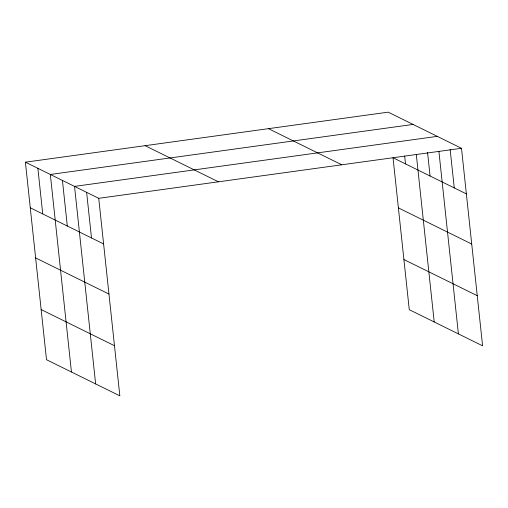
<?xml version="1.0" encoding="UTF-8"?>
<svg xmlns="http://www.w3.org/2000/svg" width="508" height="508" viewBox="0 0 508 508"><rect width="100%" height="100%" fill="white"/><g stroke="black" fill="none" stroke-linecap="round" stroke-linejoin="round"><path stroke-width="0.76" d="M25.4 162.185L98.73 198.317L119.837 395.846L46.507 359.715L25.4 162.185L388.163 112.154L461.493 148.285L482.6 345.815L409.27 309.683L393.033 157.753L466.363 193.885M413.093 124.435L50.33 174.466L71.444 372.002M437.293 136.36L74.53 186.392L95.637 383.921M98.73 198.317L461.493 148.285M268.453 128.664L341.776 164.795M398.393 207.886L471.722 244.024M403.917 259.544L477.241 295.681M145.11 145.675L218.44 181.807M30.27 207.785L103.6 243.916M35.63 257.918L108.96 294.056M41.154 309.575L114.478 345.713M450.145 149.403L454.266 187.922M438.887 151.301L458.4 333.889M427.546 152.413L430.066 176.003M416.287 154.311L434.207 321.97M404.66 156.032L405.505 163.894M86.627 192.354L91.504 237.954M62.433 180.429L67.304 226.035M37.865 168.326L42.742 213.925"/></g></svg>
